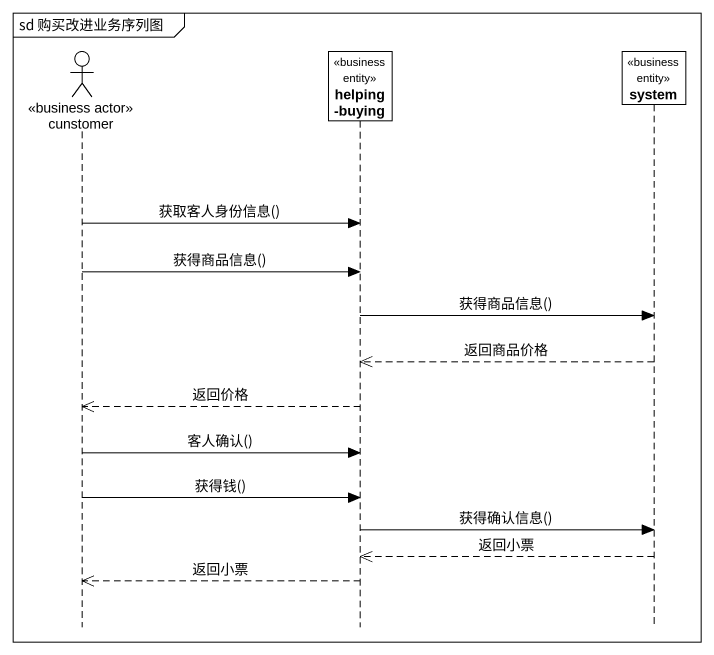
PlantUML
@startuml
mainframe sd 购买改进业务序列图
hide footbox
actor cunstomer <<business actor>>
participant "helping-buying" as helping_buying <<business entity>>
participant system <<business entity>>

cunstomer -> helping_buying : 获取客人身份信息()
cunstomer -> helping_buying : 获得商品信息()
helping_buying -> system : 获得商品信息()
system -->> helping_buying : 返回商品价格
helping_buying -->> cunstomer : 返回价格
cunstomer -> helping_buying : 客人确认()
cunstomer -> helping_buying : 获得钱()
helping_buying -> system : 获得确认信息()
system -->> helping_buying : 返回小票
helping_buying -->> cunstomer : 返回小票
@enduml
